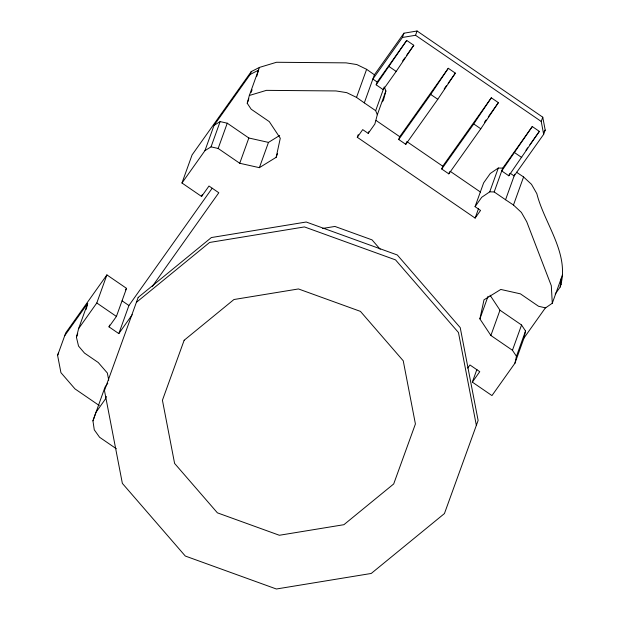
<?xml version="1.0" encoding="UTF-8"?>
<svg xmlns="http://www.w3.org/2000/svg" width="620" height="620" viewBox="0 0 620 620"><rect width="100%" height="100%" fill="white"/><g stroke="black" fill="none" stroke-linecap="round" stroke-linejoin="round"><path stroke-width="0.93" d="M555.202 294.05L560.209 286.998L561.387 277.962M560.209 286.998C570.292 254.146 544.515 224.13 536.827 193.649L531.503 184.334L523.582 176.956L516.46 172.197M152.334 286.386L218.806 192.75L208.994 186.023L201.585 196.463L181.97 183.008L204.956 150.629L211.04 146.87L218.162 148.467L239.738 163.269L259.377 167.671L276.171 157.302L280.279 138.229L269.297 121.636L251.185 109.221L247.225 103.284L249.341 95.488L259.447 67.41L276.52 62.271L346.107 62.868L356.841 64.565L366.622 69.324L374.403 74.795L364.297 102.881L375.673 110.678L377.309 114.754L374.868 124.023L368.218 133.393L362.723 129.626L357.291 137.284L475.121 218.085L480.554 210.428L475.06 206.662L483.639 182.853L490.288 173.484L498.302 168.028L502.75 168.129L532.278 126.542L539.346 131.386L508.803 175.786L501.743 170.942L532.278 126.542M476.904 369.45L472.339 382.129L491.962 395.583L514.949 363.204L516.437 356.291L512.453 350.277L490.877 335.482L479.896 318.889L484.003 299.817L500.789 289.447L520.428 293.849L538.54 306.264L545.569 307.877L552.288 303.234L562.402 275.156M514.949 363.204L524.047 337.931L525.535 331.018L521.56 325.004L499.976 310.209L490.04 295.19M108.725 380.161L107.353 373.015L98.27 362.529L84.483 353.075L78.531 346.069L76.431 337.264L78.632 328.569L87.73 303.296L64.736 335.683M86.188 309.38L87.505 304.164M375.673 110.678L384.245 86.87L385.88 90.939L383.439 100.215L382.331 101.773M256.788 76.283L258.439 70.215L250.217 74.423L214.055 125.356L204.956 150.629M116.343 448.764L99.58 437.263L94.263 429.8L92.946 420.864L95.914 412.401L105.323 399.14L106.315 396.413M99.278 405.542L74.989 388.895L60.931 372.659L57.598 355.384L58.613 352.571M76.431 337.264L77.725 333.653M78.632 328.569L96.798 302.978L106.904 274.9L126.526 288.354L116.413 316.433L109.004 326.872L118.815 333.599L132.223 314.712M109.004 326.872L109.655 325.058M118.815 333.599L128.921 305.513L212.156 188.279M92.946 420.864L105.013 387.128L107.779 383.222M181.97 183.008L192.076 154.93L251.224 71.618L259.447 67.41M211.04 146.87L220.139 121.598L227.261 123.194L248.837 137.996L268.476 142.399L279.667 135.486M218.162 148.467L227.261 123.194M201.585 196.463L202.236 194.649M250.217 74.423L251.224 71.618M247.225 103.284L248.845 98.774M251.123 92.457L252.1 89.745M239.738 163.269L248.837 137.996M259.377 167.671L268.476 142.399M276.171 157.302L277.466 153.69M364.297 102.881L356.515 97.402L366.622 69.324M357.291 137.284L358.236 134.633M376.177 84.831L377.185 82.026L406.712 40.432L413.772 45.276L396.196 71.424L383.238 89.675L376.177 84.831L406.712 40.432M377.185 82.026L372.868 79.066L402.396 37.471L403.93 33.209L417.074 31L542.764 117.188L545.197 130.076L543.663 134.346L514.135 175.933L510.531 173.468M368.218 133.393L368.853 131.626M377.309 114.754L385.88 90.939M402.396 37.471L415.539 35.27L417.074 31M398.722 139.508L399.737 136.695L448.299 68.293L455.359 73.137L437.782 99.285L405.79 144.351L398.722 139.508L430.714 94.442L448.299 68.293M405.79 144.351L406.542 142.244M441.742 169.012L442.757 166.199L491.319 97.797L498.387 102.641L480.802 128.79L448.81 173.856L441.742 169.012L473.742 123.946L491.319 97.797M448.81 173.856L449.57 171.748M475.121 218.085L478.617 208.382M475.06 206.662L481.709 197.3L489.73 191.844L498.302 168.028M489.73 191.844L494.179 191.944L502.75 168.129M508.803 175.786L509.562 173.678M552.288 303.234L551.304 285.719L526.721 221.728L521.389 212.412L513.468 205.034L505.556 199.749L514.747 174.228M543.663 134.346L541.229 121.458L542.764 117.188M513.468 205.034L523.582 176.956M479.896 318.889L488.018 296.321M490.877 335.482L499.976 310.209M512.453 350.277L521.56 325.004M516.437 356.291L525.535 331.018M57.598 355.384L65.743 332.87L106.904 274.9M125.465 289.842L126.526 288.354M374.403 74.795L403.93 33.209M402.636 60.969L404.86 57.831M406.534 55.482L413.772 45.276M444.199 88.862L446.431 85.715M448.105 83.359L455.359 73.137M484.429 122.295L486.103 119.939M488.335 116.792L498.387 102.641M525.969 150.218L527.643 147.862M529.868 144.724L539.346 131.386M544.081 131.642L545.197 130.076M467.705 368.117L469.945 364.963L479.748 371.69L472.339 382.129M560.1 285.766L561.216 284.192M524.047 337.931L545.74 307.373M136.4 302.343L209.599 242.459L304.451 226.92L395.537 259.888L458.459 332.529L476.354 425.39M214.055 125.356L220.139 121.598M249.341 95.488L266.406 90.357L336.001 90.946L346.735 92.644L356.515 97.402M322.656 228.447L334.916 226.44L372.047 239.878L380.184 249.263M415.539 35.27L541.229 121.458M430.714 94.442L437.782 99.285M473.742 123.946L480.802 128.79M389.128 66.58L396.196 71.424M514.701 152.691L521.761 157.534M494.179 191.944L505.556 199.749M376.1 120.489L399.737 136.695M406.798 141.538L442.757 166.199M450.608 171.585L480.546 192.115M122.132 300.863L128.921 305.513M96.798 302.978L116.413 316.433M138.167 297.437L104.47 390.53L122.365 483.383L185.287 556.032L276.38 589L371.233 573.461L444.432 513.569L478.121 420.476L460.226 327.624L397.304 254.983L306.218 222.014L211.366 237.553L138.167 297.437M184.148 340.264L162.425 400.257L174.6 463.427L217.403 512.841L279.372 535.269L343.899 524.698L393.692 483.957L415.416 423.964L403.24 360.794L360.437 311.38L298.468 288.951L233.942 299.522L184.148 340.264"/></g></svg>
